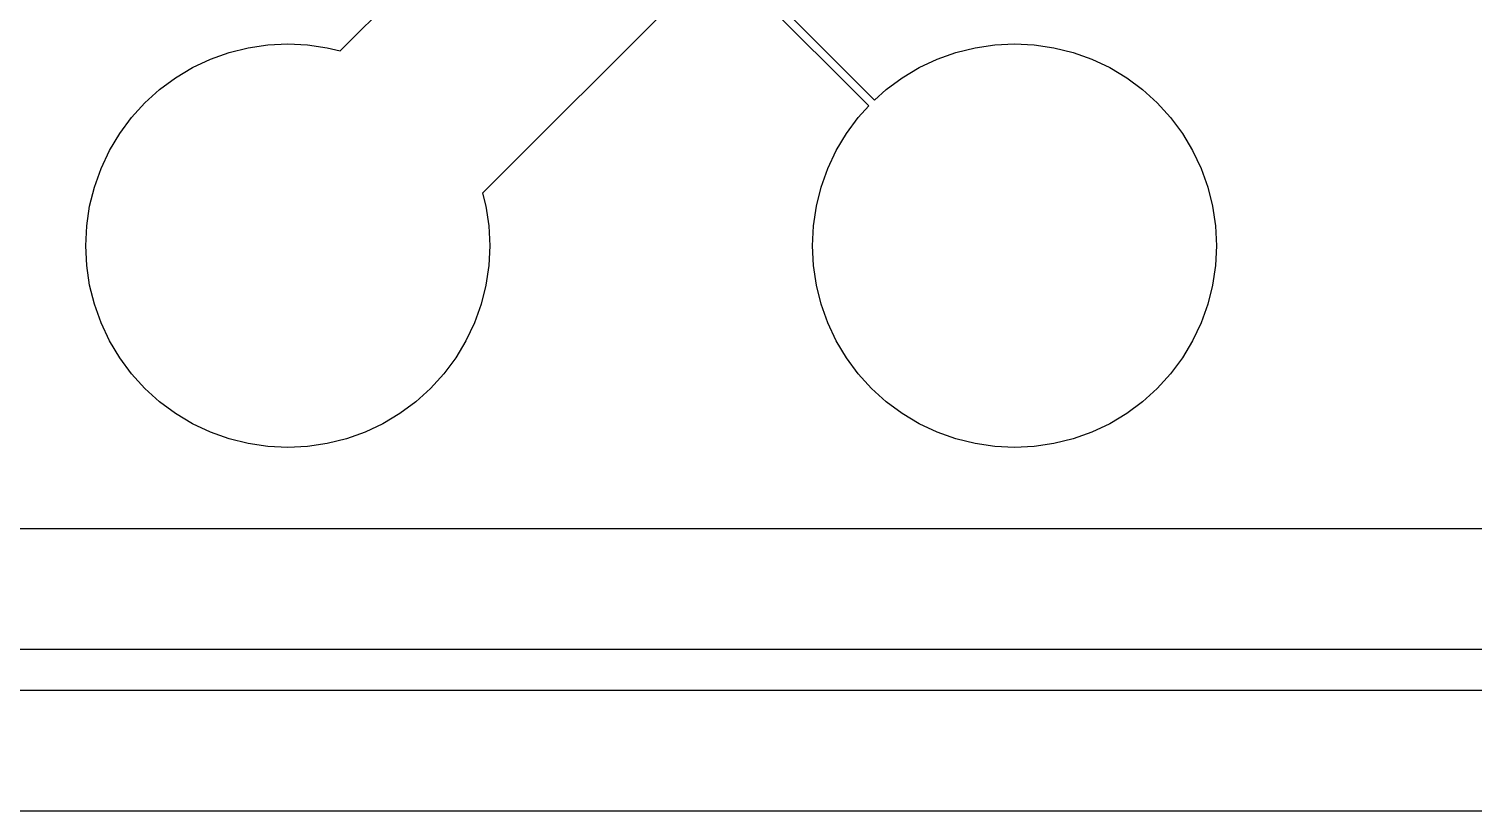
# Model space of a CAD drawing. Extents: x -16 to 132, y -40 to 113.
# Drawn here: x 19.74 to 38.01, y -2.56 to 7.35 of the extents above; entities that cross this region are included whole.
import ezdxf

# ---------------------------------------------------------------- set-up
doc = ezdxf.new("R2010")
doc.units = 0

msp = doc.modelspace()

# ---------------------------------------------------------------- linework, layer by layer
for p, q in [((23.6766, 7.07025), (26.6738, 10.0675)), ((28.4743, 8.267), (25.4771, 5.26976)), ((30.3669, 6.37436), (28.4743, 8.267)), ((28.5466, 8.33929), (30.4392, 6.44667)), ((22.5126, 7.11192), (22.7608, 7.14877)), ((22.7608, 7.14877), (23.0114, 7.16106)), ((23.0114, 7.16106), (23.262, 7.14876)), ((23.262, 7.14876), (23.5101, 7.11194)), ((31.7103, 7.11194), (31.9584, 7.14876)), ((31.9584, 7.14876), (32.209, 7.16106)), ((32.209, 7.16106), (32.4596, 7.14877)), ((32.4596, 7.14877), (32.7078, 7.11192)), ((21.8062, 6.85919), (22.0331, 6.96646)), ((22.0331, 6.96646), (22.2693, 7.05098)), ((22.2693, 7.05098), (22.5126, 7.11192)), ((23.5101, 7.11194), (23.6766, 7.07025)), ((31.0039, 6.85919), (31.2307, 6.96646)), ((31.2307, 6.96646), (31.4669, 7.05098)), ((31.4669, 7.05098), (31.7103, 7.11194)), ((32.7078, 7.11192), (32.9511, 7.05098)), ((32.9511, 7.05098), (33.1873, 6.96646)), ((33.1873, 6.96646), (33.4141, 6.85919)), ((21.5911, 6.73021), (21.8062, 6.85919)), ((30.7887, 6.73021), (31.0039, 6.85919)), ((33.4141, 6.85919), (33.6293, 6.73021)), ((21.2036, 6.41229), (21.3896, 6.58078)), ((21.3896, 6.58078), (21.5911, 6.73021)), ((30.4392, 6.44667), (30.5872, 6.58078)), ((30.5872, 6.58078), (30.7887, 6.73021)), ((33.6293, 6.73021), (33.8308, 6.58078)), ((33.8308, 6.58078), (34.0167, 6.41229)), ((21.0352, 6.22639), (21.2036, 6.41229)), ((34.0167, 6.41229), (34.1852, 6.22639)), ((20.8857, 6.02486), (21.0352, 6.22639)), ((30.0834, 6.02489), (30.2328, 6.22641)), ((30.2328, 6.22641), (30.3669, 6.37436)), ((34.1852, 6.22639), (34.3347, 6.02487)), ((20.7567, 5.80968), (20.8857, 6.02486)), ((29.9544, 5.80969), (30.0834, 6.02489)), ((34.3347, 6.02487), (34.4637, 5.80969)), ((20.6495, 5.58289), (20.7567, 5.80968)), ((29.8471, 5.58292), (29.9544, 5.80969)), ((34.4637, 5.80969), (34.5709, 5.5829)), ((20.5649, 5.34666), (20.6495, 5.58289)), ((29.7626, 5.34669), (29.8471, 5.58292)), ((34.5709, 5.5829), (34.6554, 5.34668)), ((20.504, 5.10329), (20.5649, 5.34666)), ((29.7016, 5.10333), (29.7626, 5.34669)), ((34.6554, 5.34668), (34.7164, 5.1033)), ((25.4771, 5.26976), (25.5187, 5.10333)), ((20.4672, 4.85515), (20.504, 5.10329)), ((25.5187, 5.10333), (25.5556, 4.85518)), ((29.6648, 4.85518), (29.7016, 5.10333)), ((34.7164, 5.1033), (34.7532, 4.85516)), ((20.4549, 4.60455), (20.4672, 4.85515)), ((25.5556, 4.85518), (25.5679, 4.60458)), ((29.6525, 4.60458), (29.6648, 4.85518)), ((34.7532, 4.85516), (34.7655, 4.60457)), ((20.4672, 4.35397), (20.4549, 4.60455)), ((25.5679, 4.60458), (25.5556, 4.354)), ((29.6648, 4.354), (29.6525, 4.60458)), ((34.7655, 4.60457), (34.7532, 4.35399)), ((20.504, 4.1058), (20.4672, 4.35397)), ((25.5556, 4.354), (25.5187, 4.10582)), ((29.7017, 4.10582), (29.6648, 4.354)), ((34.7532, 4.35399), (34.7164, 4.10582)), ((20.5649, 3.86244), (20.504, 4.1058)), ((25.5187, 4.10582), (25.4578, 3.86247)), ((29.7626, 3.86246), (29.7017, 4.10582)), ((34.7164, 4.10582), (34.6554, 3.86244)), ((20.6495, 3.62622), (20.5649, 3.86244)), ((25.4578, 3.86247), (25.3733, 3.62625)), ((29.8471, 3.62624), (29.7626, 3.86246)), ((34.6554, 3.86244), (34.5709, 3.62622)), ((20.7567, 3.39941), (20.6495, 3.62622)), ((25.3733, 3.62625), (25.266, 3.39944)), ((29.9544, 3.39943), (29.8471, 3.62624)), ((34.5709, 3.62622), (34.4637, 3.39941)), ((20.8857, 3.18425), (20.7567, 3.39941)), ((25.266, 3.39944), (25.137, 3.18427)), ((30.0834, 3.18425), (29.9544, 3.39943)), ((34.4637, 3.39941), (34.3347, 3.18425)), ((21.0351, 2.98273), (20.8857, 3.18425)), ((25.137, 3.18427), (24.9876, 2.98276)), ((30.2328, 2.98274), (30.0834, 3.18425)), ((34.3347, 3.18425), (34.1852, 2.98273)), ((21.2036, 2.79683), (21.0351, 2.98273)), ((24.9876, 2.98276), (24.8191, 2.79684)), ((30.4013, 2.79683), (30.2328, 2.98274)), ((34.1852, 2.98273), (34.0167, 2.79683)), ((21.3895, 2.62834), (21.2036, 2.79683)), ((24.8191, 2.79684), (24.6332, 2.62836)), ((30.5872, 2.62834), (30.4013, 2.79683)), ((34.0167, 2.79683), (33.8308, 2.62834)), ((21.591, 2.47891), (21.3895, 2.62834)), ((24.6332, 2.62836), (24.4317, 2.47893)), ((30.7887, 2.47891), (30.5872, 2.62834)), ((33.8308, 2.62834), (33.6293, 2.47891)), ((21.8062, 2.34991), (21.591, 2.47891)), ((24.4317, 2.47893), (24.2165, 2.34991)), ((31.0039, 2.34991), (30.7887, 2.47891)), ((33.6293, 2.47891), (33.4142, 2.34991)), ((22.033, 2.24268), (21.8062, 2.34991)), ((22.2692, 2.15814), (22.033, 2.24268)), ((23.9897, 2.24268), (23.7535, 2.15814)), ((24.2165, 2.34991), (23.9897, 2.24268)), ((31.2307, 2.24268), (31.0039, 2.34991)), ((31.4669, 2.15814), (31.2307, 2.24268)), ((33.1873, 2.24268), (32.9511, 2.15814)), ((33.4142, 2.34991), (33.1873, 2.24268)), ((22.5126, 2.09718), (22.2692, 2.15814)), ((22.7608, 2.06038), (22.5126, 2.09718)), ((23.0114, 2.04807), (22.7608, 2.06038)), ((23.2619, 2.06038), (23.0114, 2.04807)), ((23.5101, 2.09718), (23.2619, 2.06038)), ((23.7535, 2.15814), (23.5101, 2.09718)), ((31.7103, 2.09718), (31.4669, 2.15814)), ((31.9584, 2.06038), (31.7103, 2.09718)), ((32.209, 2.04807), (31.9584, 2.06038)), ((32.4596, 2.06038), (32.209, 2.04807)), ((32.7078, 2.09718), (32.4596, 2.06038)), ((32.9511, 2.15814), (32.7078, 2.09718)), ((1.0226, 1.0226), (109.418, 1.0226)), ((110.952, -0.51129), (-0.51129, -0.51129)), ((-1.0226, -1.0226), (111.463, -1.0226)), ((112.997, -2.55649), (-2.55649, -2.55649))]:
    msp.add_line(p, q)

doc.saveas('drawing.dxf')
